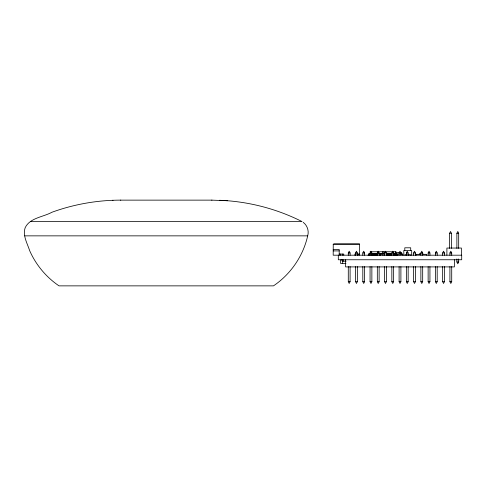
<?xml version="1.0" encoding="UTF-8"?>
<svg xmlns="http://www.w3.org/2000/svg" width="486" height="486" viewBox="0 0 486 486"><rect width="100%" height="100%" fill="white"/><g stroke="black" fill="none" stroke-linecap="round" stroke-linejoin="round"><path stroke-width="0.73" d="M338.305 255.193L338.305 259.761L461.7 259.761L461.7 255.193L333.189 255.193L333.25 244.251L333.991 243.759L359.482 243.759L359.482 255.193M419.339 254.33L419.485 253.674L420.858 253.674M120.783 200.135C97.328 200.135 73.896 204.254 51.856 212.285C43.175 217.09 29.84 217.777 25.163 227.746C22.471 235.485 27.331 243.365 29.628 250.569C35.855 264.791 46.164 277.166 59.019 285.865L273.454 285.865C290.64 274.298 303.13 256.061 307.693 235.856C309.157 230.978 307.286 225.358 303.191 222.333M368.619 254.931L369.026 253.364L370.344 253.364M368.874 254.694L369.147 253.649M369.834 253.364L369.427 254.931L368.017 255.217M369.548 255.217L369.816 254.172M371.857 254.931L372.258 253.364M373.066 253.364L372.665 254.931L371.249 254.931M372.78 255.217L373.187 253.649L374.074 253.649M373.473 254.931L373.874 253.364M373.728 254.694L373.995 253.649M374.682 253.364L374.281 254.931L372.865 255.217M374.396 255.217L374.803 253.649L377.312 253.364L371.45 253.364M375.089 254.931L375.49 253.364M375.21 255.217L375.611 253.649M376.298 253.364L375.897 254.931L374.481 255.217M376.018 255.217L376.419 253.649M376.705 254.931L377.106 253.364M376.826 255.217L377.227 253.649M379.129 254.931L379.536 253.364M379.25 255.217L379.651 253.649L382.16 253.364L378.722 253.364M379.937 254.931L380.344 253.364M380.058 255.217L380.459 253.649M381.152 253.364L380.745 254.931L379.329 255.217M380.866 255.217L381.267 253.649M348.292 255.253L348.292 252.987L349.191 251.189L350.09 252.987L350.09 255.253M355.552 255.253L355.552 252.987L356.451 251.189L357.35 252.987L357.35 255.253M362.811 255.253L362.811 252.987L363.71 251.189L364.609 252.987L364.609 255.253M350.09 266.583L350.09 281.68L349.191 283.484L348.292 281.68L348.292 266.583M370.065 255.253L370.065 252.987L370.97 251.189L371.869 252.987L371.869 255.253M357.35 266.583L357.35 281.68L356.451 283.484L355.552 281.68L355.552 266.583M377.324 255.253L377.324 252.987L378.223 251.189L379.129 252.987L379.129 255.253M364.609 266.583L364.609 281.68L363.71 283.484L362.811 281.68L362.811 266.583M384.584 255.253L384.584 252.987L385.483 251.189L386.382 252.987L386.382 255.253M371.869 266.583L371.869 281.68L370.97 283.484L370.065 281.68L370.065 266.583M391.844 255.253L391.844 252.987L392.743 251.189L393.642 252.987L393.642 255.253M379.129 266.583L379.129 281.68L378.223 283.484L377.324 281.68L377.324 266.583M399.103 255.253L399.103 252.987L400.002 251.189L400.901 252.987L400.901 255.253M386.382 266.583L386.382 281.68L385.483 283.484L384.584 281.68L384.584 266.583M406.363 255.253L406.363 252.987L407.262 251.189L408.161 252.987L408.161 255.253M393.642 266.583L393.642 281.68L392.743 283.484L391.844 281.68L391.844 266.583M413.616 255.253L413.616 252.987L414.522 251.189L415.421 252.987L415.421 255.253M400.901 266.583L400.901 281.68L400.002 283.484L399.103 281.68L399.103 266.583M420.876 255.253L420.876 252.987L421.775 251.189L422.68 252.987L422.68 255.253M408.161 266.583L408.161 281.68L407.262 283.484L406.363 281.68L406.363 266.583M428.136 255.253L428.136 252.987L429.035 251.189L429.934 252.987L429.934 255.253M415.421 266.583L415.421 281.68L414.522 283.484L413.616 281.68L413.616 266.583M435.395 255.253L435.395 252.987L436.294 251.189L437.193 252.987L437.193 255.253M422.68 266.583L422.68 281.68L421.775 283.484L420.876 281.68L420.876 266.583M449.623 248.37L449.623 233.274L450.522 231.47L451.421 233.274L451.421 248.37M442.655 255.253L442.655 252.987L443.554 251.189L444.453 252.987L444.453 255.253M429.934 266.583L429.934 281.68L429.035 283.484L428.136 281.68L428.136 266.583M456.876 248.37L456.876 233.274L457.782 231.47L458.681 233.274L458.681 248.37M449.915 255.253L449.915 252.987L450.814 251.189L451.713 252.987L451.713 255.253M437.193 266.583L437.193 281.68L436.294 283.484L435.395 281.68L435.395 266.583M444.453 266.583L444.453 281.68L443.554 283.484L442.655 281.68L442.655 266.583M458.681 258.941L458.681 261.96L457.782 263.764L456.876 261.96L456.876 258.941M451.713 266.583L451.713 281.68L450.814 283.484L449.915 281.68L449.915 266.583M120.522 200.135L211.957 200.135M112.734 200.287L113.044 200.287M219.429 200.287L219.739 200.287C248.279 201.411 276.54 208.719 302.043 221.567L30.43 221.567M227.515 200.742L211.689 200.135M449.623 233.274L451.421 233.274M456.876 233.274L458.681 233.274M24.786 235.856L307.693 235.856M333.189 244.561L359.482 244.561M333.189 249.476L339.192 249.476L339.192 255.193M333.189 250.904L339.192 250.904M370.101 251.76L396.017 251.76M395.574 252.617L401.679 252.617L401.971 254.044M348.292 252.987L350.09 252.987M355.552 252.987L357.35 252.987M362.811 252.987L364.609 252.987M370.065 252.987L371.869 252.987M377.324 252.987L379.129 252.987M384.584 252.987L386.382 252.987M391.844 252.987L393.642 252.987M399.103 252.987L400.901 252.987M406.363 252.987L408.161 252.987M413.616 252.987L415.421 252.987M420.876 252.987L422.68 252.987M428.136 252.987L429.934 252.987M435.395 252.987L437.193 252.987M442.655 252.987L444.453 252.987M449.915 252.987L451.713 252.987M384.736 253.334L383.721 253.334L384.614 253.619M386.145 253.334L392.008 253.334M371.571 253.649L372.458 253.364M386.959 253.619L387.846 253.619L388.253 255.193M339.192 254.044L343.766 254.044L343.766 255.193M359.482 254.044L354.908 254.044L354.908 255.193M396.801 254.044L399.14 254.044M400.525 254.044L402.493 254.044L402.493 255.193M420.827 254.33L416.119 254.33L416.119 255.193M406.369 254.798L404.996 254.798L404.996 255.193M407.748 254.798L410.506 254.798L410.506 255.193M370.235 254.931L369.633 255.217M377.513 254.931L376.097 255.217M385.945 254.907L386.552 255.193M392.208 254.907L391.607 254.907L391.2 253.334M393.223 254.907L394.632 255.193M342.679 259.949L340.643 259.949L340.643 263.479L345.971 263.479M346.123 261.176L342.229 261.182L342.229 259.761M456.876 261.96L458.681 261.96M348.292 281.68L350.09 281.68M355.552 281.68L357.35 281.68M362.811 281.68L364.609 281.68M370.065 281.68L371.869 281.68M377.324 281.68L379.129 281.68M384.584 281.68L386.382 281.68M391.844 281.68L393.642 281.68M399.103 281.68L400.901 281.68M406.363 281.68L408.161 281.68M413.616 281.68L415.421 281.68M420.876 281.68L422.68 281.68M428.136 281.68L429.934 281.68M435.395 281.68L437.193 281.68M442.655 281.68L444.453 281.68M449.915 281.68L451.713 281.68M397.262 254.907L396.855 253.334L393.423 253.334L395.932 253.619L396.333 255.193M396.047 253.334L396.455 254.907L397.87 255.193M395.24 253.334L395.647 254.907M394.432 253.334L394.839 254.907L396.254 255.193M394.31 253.619L394.717 255.193M393.624 253.334L394.031 254.907M393.502 253.619L393.775 254.664M391.485 255.193L391.078 253.619L388.575 253.334M390.392 253.334L390.793 254.907M389.584 253.334L389.985 254.907L391.4 255.193M389.462 253.619L389.869 255.193M388.776 253.334L389.177 254.907M388.654 253.619L388.922 254.664M387.968 253.334L388.369 254.907L389.784 255.193M387.16 253.334L387.561 254.907M387.038 253.619L387.306 254.664M386.352 253.334L386.753 254.907L388.168 255.193M386.364 254.142L386.631 255.193M422.911 253.674L423.057 254.33L426.465 254.33L426.465 255.193M461.408 255.193L461.408 248.048L446.889 248.048L446.889 255.193M454.44 259.761L454.44 266.905L345.564 266.905L345.564 259.761M411.691 255.193L411.691 250.46L403.811 250.46L403.811 255.193M410.706 250.46L410.706 247.799L404.795 247.799L404.795 250.46M395.75 251.76L395.75 255.193M383.818 251.76L383.818 255.193M382.512 251.76L382.512 255.193M370.375 251.76L370.362 253.133M358.054 254.044L358.054 255.193M343.189 259.761L343.189 261.176M342.679 260.654L342.679 263.479M342.338 254.044L342.338 255.193M340.619 254.044L340.619 255.193"/></g></svg>
